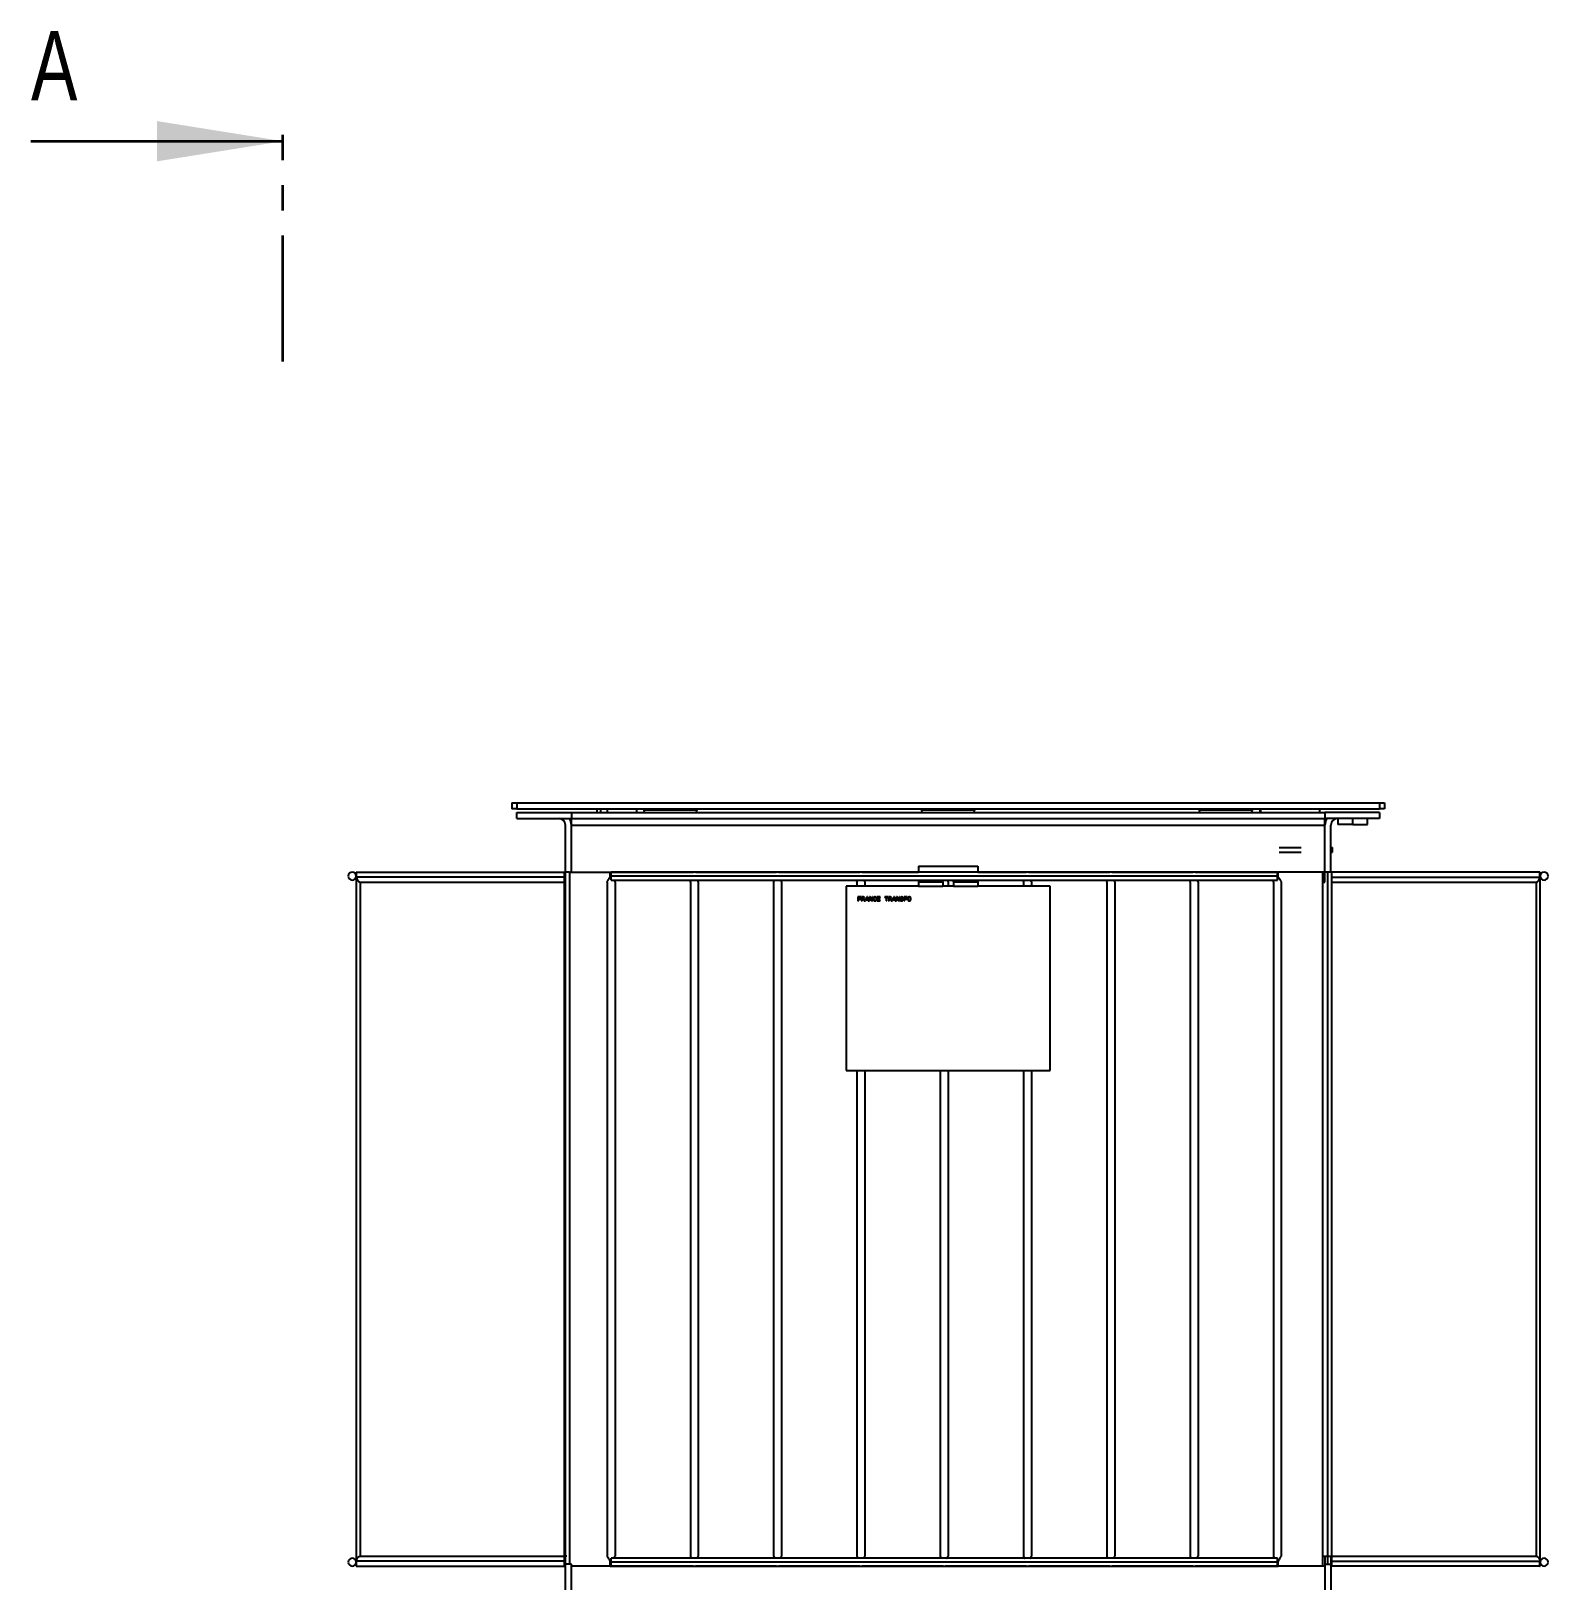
# Model space of a CAD drawing. Header units: millimetres. Extents: x -507 to 594, y -6 to 528.
# Drawn here: x -142.3 to -65.7, y 434.5 to 512.7 of the extents above; entities that cross this region are included whole.
import ezdxf

# ---------------------------------------------------------------- set-up
doc = ezdxf.new("R2010")
doc.units = ezdxf.units.MM
doc.linetypes.add('PHANTOM', pattern=[12.7, 6.35, -1.27, 1.27, -1.27, 1.27, -1.27])
doc.styles.add('SLDTEXTSTYLE2', font='TXT', dxfattribs={"width": 0.75})

msp = doc.modelspace()

# ---------------------------------------------------------------- linework, layer by layer
at = {"color": 7, "linetype": 'PHANTOM', "lineweight": 35}
msp.add_line((-129.5505, 495.998), (-129.5505, 508.698), dxfattribs=at)
at = {"color": 7, "linetype": 'Continuous', "lineweight": 35}
msp.add_line((-142.2505, 507.1105), (-129.5505, 507.1105), dxfattribs=at)
at = {"color": 7, "linetype": 'Continuous', "lineweight": 25}
for p, q in [((-117.9979, 473.7489), (-117.9979, 473.4489)), ((-117.9979, 473.7489), (-117.7479, 473.7489)), ((-117.7479, 473.4489), (-117.9979, 473.4489)), ((-117.7479, 473.7489), (-117.7479, 473.4489)), ((-117.7479, 473.7489), (-74.2479, 473.7489)), ((-117.7479, 473.4489), (-74.2479, 473.4489)), ((-113.7229, 473.4489), (-113.7229, 473.2489)), ((-113.5229, 473.4489), (-113.5229, 473.2489)), ((-113.5197, 473.4489), (-113.5197, 473.4239)), ((-113.244, 473.4239), (-113.5197, 473.4239)), ((-113.2723, 473.4489), (-113.2723, 473.4239)), ((-113.2723, 473.4489), (-113.2723, 473.4239)), ((-113.244, 473.4489), (-113.244, 473.4239)), ((-111.7229, 473.4489), (-111.7229, 473.2489)), ((-80.2729, 473.4489), (-80.2729, 473.2489)), ((-80.2479, 473.4489), (-80.2479, 473.2489)), ((-77.2479, 473.2489), (-77.2479, 473.4489)), ((-74.2479, 473.7489), (-74.2479, 473.4489)), ((-74.2479, 473.7489), (-73.9979, 473.7489)), ((-73.9979, 473.4489), (-74.2479, 473.4489)), ((-73.9979, 473.7489), (-73.9979, 473.4489)), ((-117.7479, 472.9489), (-117.7479, 473.2489)), ((-117.7479, 473.2489), (-114.9979, 473.2489)), ((-117.7479, 472.9489), (-114.9979, 472.9489)), ((-114.9979, 473.2489), (-114.9979, 472.9489)), ((-114.9979, 473.2489), (-76.9979, 473.2489)), ((-114.9979, 472.9489), (-76.9979, 472.9489)), ((-114.9979, 472.6239), (-114.9979, 472.9489)), ((-111.3278, 473.372), (-111.3282, 473.372)), ((-111.309, 473.2489), (-111.3282, 473.372)), ((-108.6677, 473.372), (-111.3278, 473.372)), ((-108.6869, 473.2489), (-108.6677, 473.372)), ((-97.3278, 473.372), (-97.3282, 473.372)), ((-97.309, 473.2489), (-97.3282, 473.372)), ((-94.6677, 473.372), (-97.3278, 473.372)), ((-94.6869, 473.2489), (-94.6677, 473.372)), ((-83.3278, 473.372), (-83.3282, 473.372)), ((-83.309, 473.2489), (-83.3282, 473.372)), ((-80.6677, 473.372), (-83.3278, 473.372)), ((-80.6869, 473.2489), (-80.6677, 473.372)), ((-76.9979, 473.2489), (-76.9979, 472.9489)), ((-74.2479, 473.2489), (-76.9979, 473.2489)), ((-76.9979, 472.6239), (-76.9979, 472.9489)), ((-74.2479, 472.9489), (-76.9979, 472.9489)), ((-76.3479, 472.9489), (-76.3479, 472.6489)), ((-76.3479, 472.9489), (-76.3479, 472.6489)), ((-75.5979, 472.6489), (-76.3479, 472.6489)), ((-75.5979, 472.6489), (-75.5979, 472.9489)), ((-75.5979, 472.6489), (-74.8479, 472.6489)), ((-74.8479, 472.6489), (-74.8479, 472.9489)), ((-74.8479, 472.6489), (-74.8479, 472.9489)), ((-74.2479, 473.2489), (-74.2479, 472.9489)), ((-115.2979, 470.2489), (-115.2979, 472.6239)), ((-114.9979, 472.6239), (-76.9979, 472.6239)), ((-114.9979, 470.2489), (-114.9979, 472.6239)), ((-76.9979, 469.7489), (-76.9979, 472.6239)), ((-76.6979, 470.2489), (-76.6979, 472.6239)), ((-79.3075, 471.4989), (-78.1884, 471.4989)), ((-79.3075, 471.2489), (-78.1884, 471.2489)), ((-76.6979, 471.4989), (-76.6229, 471.4989)), ((-76.6979, 471.2489), (-76.6229, 471.2489)), ((-76.6229, 471.2489), (-76.6229, 471.4989)), ((-97.4979, 470.5489), (-94.4979, 470.5489)), ((-97.4979, 470.5489), (-97.4979, 470.2489)), ((-94.4979, 470.5489), (-94.4979, 470.2489)), ((-125.8479, 470.2489), (-125.8479, 435.2489)), ((-125.8479, 470.2489), (-125.8416, 470.2489)), ((-125.8416, 469.9989), (-125.8416, 470.2489)), ((-125.8416, 470.2489), (-115.3479, 470.2489)), ((-115.3479, 469.9989), (-125.8416, 469.9989)), ((-125.6479, 469.7489), (-125.6479, 435.7489)), ((-125.6479, 469.7489), (-115.3479, 469.7489)), ((-115.3479, 435.2489), (-115.3479, 470.2489)), ((-115.2979, 470.2489), (-115.3479, 470.2489)), ((-115.2979, 435.7489), (-115.2979, 470.2489)), ((-115.0979, 470.2489), (-115.2979, 470.2489)), ((-115.0979, 470.2489), (-113.0479, 470.2489)), ((-113.1979, 469.7489), (-113.1979, 435.7489)), ((-113.0479, 469.9989), (-113.0479, 470.2489)), ((-113.0479, 470.2489), (-112.9979, 470.2489)), ((-79.3979, 470.2489), (-112.9979, 470.2489)), ((-112.9979, 470.0489), (-112.9979, 470.2489)), ((-79.3979, 470.0489), (-112.9979, 470.0489)), ((-112.9979, 469.8489), (-112.9979, 470.0489)), ((-112.9979, 469.8489), (-79.3979, 469.8489)), ((-112.9479, 470.2489), (-108.8479, 470.2489)), ((-112.7979, 469.7489), (-112.7979, 435.7489)), ((-108.9979, 469.7489), (-108.9979, 435.7489)), ((-108.7479, 470.2489), (-104.6479, 470.2489)), ((-108.5979, 469.7489), (-108.5979, 435.7489)), ((-104.7979, 469.7489), (-104.7979, 435.7489)), ((-104.5479, 470.2489), (-100.4479, 470.2489)), ((-104.3979, 469.7489), (-104.3979, 435.7489)), ((-101.1479, 469.5489), (-101.1479, 460.2489)), ((-97.4979, 469.5489), (-101.1479, 469.5489)), ((-100.5979, 469.7489), (-100.5979, 469.5489)), ((-100.3479, 470.2489), (-97.4979, 470.2489)), ((-100.1979, 469.7489), (-100.1979, 469.5489)), ((-97.4979, 469.8489), (-97.4979, 469.754)), ((-97.4979, 469.754), (-96.2729, 469.754)), ((-97.4979, 469.754), (-97.4979, 469.5489)), ((-97.4979, 469.5489), (-96.2729, 469.5489)), ((-96.2729, 469.754), (-96.2729, 469.8489)), ((-96.2729, 469.754), (-96.2729, 469.5489)), ((-95.7229, 469.5489), (-96.2729, 469.5489)), ((-95.9979, 469.7489), (-95.9979, 469.5489)), ((-95.7229, 469.754), (-95.7229, 469.8489)), ((-95.7229, 469.754), (-94.4979, 469.754)), ((-95.7229, 469.754), (-95.7229, 469.5489)), ((-95.7229, 469.5489), (-94.4979, 469.5489)), ((-94.4979, 470.2489), (-92.0479, 470.2489)), ((-94.4979, 469.8489), (-94.4979, 469.754)), ((-94.4979, 469.754), (-94.4979, 469.5489)), ((-90.8479, 469.5489), (-94.4979, 469.5489)), ((-92.1979, 469.7489), (-92.1979, 469.5489)), ((-91.9479, 470.2489), (-87.8479, 470.2489)), ((-91.7979, 469.7489), (-91.7979, 469.5489)), ((-90.8479, 460.2489), (-90.8479, 469.5489)), ((-87.9979, 469.7489), (-87.9979, 435.7489)), ((-87.7479, 470.2489), (-83.6479, 470.2489)), ((-87.5979, 469.7489), (-87.5979, 435.7489)), ((-83.7979, 469.7489), (-83.7979, 435.7489)), ((-83.5479, 470.2489), (-79.4479, 470.2489)), ((-83.3979, 469.7489), (-83.3979, 435.7489)), ((-79.5979, 469.7489), (-79.5979, 435.7489)), ((-79.3979, 470.0489), (-79.3979, 470.2489)), ((-79.3979, 470.2489), (-79.3479, 470.2489)), ((-79.3979, 469.8489), (-79.3979, 470.0489)), ((-79.3479, 469.9989), (-79.3479, 470.2489)), ((-77.0979, 470.2489), (-79.3479, 470.2489)), ((-79.1979, 469.7489), (-79.1979, 435.7489)), ((-77.0979, 435.2489), (-77.0979, 470.2489)), ((-76.8479, 470.2489), (-77.0979, 470.2489)), ((-77.0979, 469.7489), (-76.9979, 469.7489)), ((-76.6479, 470.2489), (-76.8479, 470.2489)), ((-76.6479, 435.2489), (-76.6479, 470.2489)), ((-66.1543, 470.2489), (-76.6479, 470.2489)), ((-76.6479, 469.9989), (-66.1543, 469.9989)), ((-76.6479, 469.7489), (-66.3479, 469.7489)), ((-66.3479, 469.7489), (-66.3479, 435.7489)), ((-66.1543, 469.9989), (-66.1543, 470.2489)), ((-66.1543, 470.2489), (-66.1479, 470.2489)), ((-66.1479, 435.2489), (-66.1479, 470.2489)), ((-100.3979, 468.9989), (-100.5479, 468.9989)), ((-100.5479, 468.9989), (-100.5479, 468.7989)), ((-100.5479, 468.7989), (-100.5229, 468.7989)), ((-100.5229, 468.9181), (-100.5229, 468.9734)), ((-100.5229, 468.9734), (-100.3979, 468.9734)), ((-100.4146, 468.9181), (-100.5229, 468.9181)), ((-100.5229, 468.7989), (-100.5229, 468.8925)), ((-100.5229, 468.8925), (-100.4146, 468.8925)), ((-100.4146, 468.8925), (-100.4146, 468.9181)), ((-100.3979, 468.9734), (-100.3979, 468.9989)), ((-100.2646, 468.9989), (-100.3646, 468.9989)), ((-100.3646, 468.9989), (-100.3646, 468.7989)), ((-100.3646, 468.7989), (-100.3396, 468.7989)), ((-100.3396, 468.9776), (-100.2604, 468.9776)), ((-100.3396, 468.9138), (-100.3396, 468.9776)), ((-100.2604, 468.9138), (-100.3396, 468.9138)), ((-100.3396, 468.8883), (-100.2688, 468.8883)), ((-100.3396, 468.7989), (-100.3396, 468.8883)), ((-100.2688, 468.8883), (-100.2354, 468.7989)), ((-100.2438, 468.9946), (-100.2646, 468.9989)), ((-100.2604, 468.9776), (-100.2479, 468.9734)), ((-100.2479, 468.9181), (-100.2604, 468.9138)), ((-100.2479, 468.9734), (-100.2396, 468.9649)), ((-100.2396, 468.9266), (-100.2479, 468.9181)), ((-100.2271, 468.9819), (-100.2438, 468.9946)), ((-100.2438, 468.8968), (-100.2271, 468.9053)), ((-100.2063, 468.7989), (-100.2438, 468.8968)), ((-100.2396, 468.9649), (-100.2354, 468.9521)), ((-100.2354, 468.9393), (-100.2396, 468.9266)), ((-100.2354, 468.9521), (-100.2354, 468.9393)), ((-100.2354, 468.7989), (-100.2063, 468.7989)), ((-100.2146, 468.9649), (-100.2271, 468.9819)), ((-100.2271, 468.9053), (-100.2146, 468.9223)), ((-100.2104, 468.9521), (-100.2146, 468.9649)), ((-100.2146, 468.9223), (-100.2104, 468.9351)), ((-100.2104, 468.9351), (-100.2104, 468.9521)), ((-100.1063, 468.9989), (-100.1729, 468.7989)), ((-100.1729, 468.7989), (-100.1479, 468.7989)), ((-100.1479, 468.7989), (-100.1313, 468.85)), ((-100.1313, 468.85), (-100.0479, 468.85)), ((-100.1271, 468.867), (-100.0896, 468.9819)), ((-100.0521, 468.867), (-100.1271, 468.867)), ((-100.0729, 468.9989), (-100.1063, 468.9989)), ((-100.0896, 468.9819), (-100.0521, 468.867)), ((-100.0063, 468.7989), (-100.0729, 468.9989)), ((-100.0479, 468.85), (-100.0313, 468.7989)), ((-100.0313, 468.7989), (-100.0063, 468.7989)), ((-99.9354, 468.9989), (-99.9729, 468.9989)), ((-99.9729, 468.9989), (-99.9729, 468.7989)), ((-99.9729, 468.7989), (-99.9479, 468.7989)), ((-99.9479, 468.7989), (-99.9479, 468.9734)), ((-99.9479, 468.9734), (-99.8438, 468.7989)), ((-99.8313, 468.8287), (-99.9354, 468.9989)), ((-99.8438, 468.7989), (-99.8063, 468.7989)), ((-99.8063, 468.9989), (-99.8313, 468.9989)), ((-99.8313, 468.9989), (-99.8313, 468.8287)), ((-99.8063, 468.7989), (-99.8063, 468.9989)), ((-99.7688, 468.9521), (-99.7729, 468.9308)), ((-99.7729, 468.9308), (-99.7729, 468.867)), ((-99.7729, 468.867), (-99.7688, 468.8457)), ((-99.7604, 468.9691), (-99.7688, 468.9521)), ((-99.7688, 468.8457), (-99.7604, 468.8287)), ((-99.7438, 468.9861), (-99.7604, 468.9691)), ((-99.7604, 468.8287), (-99.7438, 468.8117)), ((-99.7479, 468.9308), (-99.7438, 468.9478)), ((-99.7479, 468.867), (-99.7479, 468.9308)), ((-99.7438, 468.85), (-99.7479, 468.867)), ((-99.7271, 468.9946), (-99.7438, 468.9861)), ((-99.7438, 468.9478), (-99.7354, 468.9606)), ((-99.7354, 468.8372), (-99.7438, 468.85)), ((-99.7438, 468.8117), (-99.7271, 468.8032)), ((-99.7354, 468.9606), (-99.7229, 468.9691)), ((-99.7229, 468.8287), (-99.7354, 468.8372)), ((-99.7063, 468.9989), (-99.7271, 468.9946)), ((-99.7271, 468.8032), (-99.7063, 468.7989)), ((-99.7229, 468.9691), (-99.7063, 468.9734)), ((-99.7063, 468.8244), (-99.7229, 468.8287)), ((-99.6688, 468.9989), (-99.7063, 468.9989)), ((-99.7063, 468.9734), (-99.6688, 468.9734)), ((-99.6688, 468.8244), (-99.7063, 468.8244)), ((-99.7063, 468.7989), (-99.6688, 468.7989)), ((-99.6479, 468.9946), (-99.6688, 468.9989)), ((-99.6688, 468.9734), (-99.6521, 468.9691)), ((-99.6521, 468.8287), (-99.6688, 468.8244)), ((-99.6688, 468.7989), (-99.6479, 468.8032)), ((-99.6521, 468.9691), (-99.6396, 468.9606)), ((-99.6396, 468.8372), (-99.6521, 468.8287)), ((-99.6313, 468.9861), (-99.6479, 468.9946)), ((-99.6479, 468.8032), (-99.6313, 468.8117)), ((-99.6396, 468.9606), (-99.6354, 468.9478)), ((-99.6354, 468.85), (-99.6396, 468.8372)), ((-99.6354, 468.9478), (-99.6104, 468.9478)), ((-99.6104, 468.85), (-99.6354, 468.85)), ((-99.6146, 468.9691), (-99.6313, 468.9861)), ((-99.6313, 468.8117), (-99.6146, 468.8287)), ((-99.6104, 468.9478), (-99.6146, 468.9691)), ((-99.6146, 468.8287), (-99.6104, 468.85)), ((-99.4271, 468.9989), (-99.5771, 468.9989)), ((-99.5771, 468.9989), (-99.5771, 468.7989)), ((-99.5771, 468.7989), (-99.4271, 468.7989)), ((-99.5521, 468.9181), (-99.5521, 468.9734)), ((-99.5521, 468.9734), (-99.4271, 468.9734)), ((-99.4438, 468.9181), (-99.5521, 468.9181)), ((-99.5521, 468.8244), (-99.5521, 468.8925)), ((-99.5521, 468.8925), (-99.4438, 468.8925)), ((-99.4271, 468.8244), (-99.5521, 468.8244)), ((-99.4438, 468.8925), (-99.4438, 468.9181)), ((-99.4271, 468.9734), (-99.4271, 468.9989)), ((-99.4271, 468.7989), (-99.4271, 468.8244)), ((-99.0354, 468.9989), (-99.1938, 468.9989)), ((-99.1938, 468.9989), (-99.1938, 468.9776)), ((-99.1938, 468.9776), (-99.1271, 468.9776)), ((-99.1271, 468.9776), (-99.1271, 468.7989)), ((-99.1271, 468.7989), (-99.1021, 468.7989)), ((-99.1021, 468.7989), (-99.1021, 468.9776)), ((-99.1021, 468.9776), (-99.0354, 468.9776)), ((-99.0354, 468.9776), (-99.0354, 468.9989)), ((-98.9021, 468.9989), (-99.0021, 468.9989)), ((-99.0021, 468.9989), (-99.0021, 468.7989)), ((-99.0021, 468.7989), (-98.9771, 468.7989)), ((-98.9771, 468.9776), (-98.8979, 468.9776)), ((-98.9771, 468.9138), (-98.9771, 468.9776)), ((-98.8979, 468.9138), (-98.9771, 468.9138)), ((-98.9771, 468.8883), (-98.9063, 468.8883)), ((-98.9771, 468.7989), (-98.9771, 468.8883)), ((-98.9063, 468.8883), (-98.8729, 468.7989)), ((-98.8813, 468.9946), (-98.9021, 468.9989)), ((-98.8979, 468.9776), (-98.8854, 468.9734)), ((-98.8854, 468.9181), (-98.8979, 468.9138)), ((-98.8854, 468.9734), (-98.8771, 468.9649)), ((-98.8771, 468.9266), (-98.8854, 468.9181)), ((-98.8646, 468.9819), (-98.8813, 468.9946)), ((-98.8813, 468.8968), (-98.8646, 468.9053)), ((-98.8438, 468.7989), (-98.8813, 468.8968)), ((-98.8771, 468.9649), (-98.8729, 468.9521)), ((-98.8729, 468.9393), (-98.8771, 468.9266)), ((-98.8729, 468.9521), (-98.8729, 468.9393)), ((-98.8729, 468.7989), (-98.8438, 468.7989)), ((-98.8521, 468.9649), (-98.8646, 468.9819)), ((-98.8646, 468.9053), (-98.8521, 468.9223)), ((-98.8479, 468.9521), (-98.8521, 468.9649)), ((-98.8521, 468.9223), (-98.8479, 468.9351)), ((-98.8479, 468.9351), (-98.8479, 468.9521)), ((-98.7438, 468.9989), (-98.8104, 468.7989)), ((-98.8104, 468.7989), (-98.7854, 468.7989)), ((-98.7854, 468.7989), (-98.7688, 468.85)), ((-98.7688, 468.85), (-98.6854, 468.85)), ((-98.7646, 468.867), (-98.7271, 468.9819)), ((-98.6896, 468.867), (-98.7646, 468.867)), ((-98.7104, 468.9989), (-98.7438, 468.9989)), ((-98.7271, 468.9819), (-98.6896, 468.867)), ((-98.6438, 468.7989), (-98.7104, 468.9989)), ((-98.6854, 468.85), (-98.6688, 468.7989)), ((-98.6688, 468.7989), (-98.6438, 468.7989)), ((-98.5729, 468.9989), (-98.6104, 468.9989)), ((-98.6104, 468.9989), (-98.6104, 468.7989)), ((-98.6104, 468.7989), (-98.5854, 468.7989)), ((-98.5854, 468.7989), (-98.5854, 468.9734)), ((-98.5854, 468.9734), (-98.4813, 468.7989)), ((-98.4688, 468.8287), (-98.5729, 468.9989)), ((-98.4813, 468.7989), (-98.4438, 468.7989)), ((-98.4438, 468.9989), (-98.4688, 468.9989)), ((-98.4688, 468.9989), (-98.4688, 468.8287)), ((-98.4438, 468.7989), (-98.4438, 468.9989)), ((-98.3854, 468.8542), (-98.4104, 468.8542)), ((-98.4104, 468.8542), (-98.4063, 468.8372)), ((-98.4063, 468.8372), (-98.3938, 468.8159)), ((-98.3938, 468.9691), (-98.3979, 468.9521)), ((-98.3979, 468.9521), (-98.3979, 468.9351)), ((-98.3979, 468.9351), (-98.3938, 468.9181)), ((-98.3771, 468.9861), (-98.3938, 468.9691)), ((-98.3938, 468.9181), (-98.3771, 468.901)), ((-98.3938, 468.8159), (-98.3729, 468.8032)), ((-98.3813, 468.8415), (-98.3854, 468.8542)), ((-98.3688, 468.8287), (-98.3813, 468.8415)), ((-98.3604, 468.9946), (-98.3771, 468.9861)), ((-98.3771, 468.901), (-98.3604, 468.8925)), ((-98.3729, 468.9478), (-98.3688, 468.9606)), ((-98.3729, 468.9393), (-98.3729, 468.9478)), ((-98.3688, 468.9266), (-98.3729, 468.9393)), ((-98.3729, 468.8032), (-98.3521, 468.7989)), ((-98.3688, 468.9606), (-98.3563, 468.9691)), ((-98.3563, 468.9181), (-98.3688, 468.9266)), ((-98.3521, 468.8244), (-98.3688, 468.8287)), ((-98.3438, 468.9989), (-98.3604, 468.9946)), ((-98.3604, 468.8925), (-98.3438, 468.8883)), ((-98.3563, 468.9691), (-98.3438, 468.9734)), ((-98.3438, 468.9138), (-98.3563, 468.9181)), ((-98.3188, 468.8244), (-98.3521, 468.8244)), ((-98.3521, 468.7989), (-98.3188, 468.7989)), ((-98.3229, 468.9989), (-98.3438, 468.9989)), ((-98.3438, 468.9734), (-98.3188, 468.9734)), ((-98.3188, 468.9138), (-98.3438, 468.9138)), ((-98.3438, 468.8883), (-98.3188, 468.8883)), ((-98.3021, 468.9946), (-98.3229, 468.9989)), ((-98.3188, 468.9734), (-98.3063, 468.9691)), ((-98.2979, 468.9095), (-98.3188, 468.9138)), ((-98.3188, 468.8883), (-98.3021, 468.884)), ((-98.3021, 468.8287), (-98.3188, 468.8244)), ((-98.3188, 468.7989), (-98.2979, 468.8032)), ((-98.3063, 468.9691), (-98.2979, 468.9606)), ((-98.2854, 468.9819), (-98.3021, 468.9946)), ((-98.3021, 468.884), (-98.2896, 468.8755)), ((-98.2896, 468.8372), (-98.3021, 468.8287)), ((-98.2979, 468.9606), (-98.2938, 468.9521)), ((-98.2813, 468.901), (-98.2979, 468.9095)), ((-98.2979, 468.8032), (-98.2813, 468.8117)), ((-98.2938, 468.9521), (-98.2688, 468.9521)), ((-98.2896, 468.8755), (-98.2813, 468.8627)), ((-98.2813, 468.85), (-98.2896, 468.8372)), ((-98.2729, 468.9649), (-98.2854, 468.9819)), ((-98.2646, 468.884), (-98.2813, 468.901)), ((-98.2813, 468.8627), (-98.2813, 468.85)), ((-98.2813, 468.8117), (-98.2646, 468.8287)), ((-98.2688, 468.9521), (-98.2729, 468.9649)), ((-98.2563, 468.867), (-98.2646, 468.884)), ((-98.2646, 468.8287), (-98.2563, 468.8457)), ((-98.2563, 468.8457), (-98.2563, 468.867)), ((-98.0729, 468.9989), (-98.2229, 468.9989)), ((-98.2229, 468.9989), (-98.2229, 468.7989)), ((-98.2229, 468.7989), (-98.1979, 468.7989)), ((-98.1979, 468.9181), (-98.1979, 468.9734)), ((-98.1979, 468.9734), (-98.0729, 468.9734)), ((-98.0896, 468.9181), (-98.1979, 468.9181)), ((-98.1979, 468.7989), (-98.1979, 468.8925)), ((-98.1979, 468.8925), (-98.0896, 468.8925)), ((-98.0896, 468.8925), (-98.0896, 468.9181)), ((-98.0729, 468.9734), (-98.0729, 468.9989)), ((-98.0354, 468.9521), (-98.0396, 468.9308)), ((-98.0396, 468.9308), (-98.0396, 468.867)), ((-98.0396, 468.867), (-98.0354, 468.8457)), ((-98.0271, 468.9691), (-98.0354, 468.9521)), ((-98.0354, 468.8457), (-98.0271, 468.8287)), ((-98.0104, 468.9861), (-98.0271, 468.9691)), ((-98.0271, 468.8287), (-98.0104, 468.8117)), ((-98.0146, 468.9308), (-98.0104, 468.9478)), ((-98.0146, 468.867), (-98.0146, 468.9308)), ((-98.0104, 468.85), (-98.0146, 468.867)), ((-97.9938, 468.9946), (-98.0104, 468.9861)), ((-98.0104, 468.9478), (-98.0021, 468.9606)), ((-98.0021, 468.8372), (-98.0104, 468.85)), ((-98.0104, 468.8117), (-97.9938, 468.8032)), ((-98.0021, 468.9606), (-97.9896, 468.9691)), ((-97.9896, 468.8287), (-98.0021, 468.8372)), ((-97.9729, 468.9989), (-97.9938, 468.9946)), ((-97.9938, 468.8032), (-97.9729, 468.7989)), ((-97.9896, 468.9691), (-97.9729, 468.9734)), ((-97.9729, 468.8244), (-97.9896, 468.8287)), ((-97.9396, 468.9989), (-97.9729, 468.9989)), ((-97.9729, 468.9734), (-97.9396, 468.9734)), ((-97.9396, 468.8244), (-97.9729, 468.8244)), ((-97.9729, 468.7989), (-97.9396, 468.7989)), ((-97.9188, 468.9946), (-97.9396, 468.9989)), ((-97.9396, 468.9734), (-97.9229, 468.9691)), ((-97.9229, 468.8287), (-97.9396, 468.8244)), ((-97.9396, 468.7989), (-97.9188, 468.8032)), ((-97.9229, 468.9691), (-97.9104, 468.9606)), ((-97.9104, 468.8372), (-97.9229, 468.8287)), ((-97.9021, 468.9861), (-97.9188, 468.9946)), ((-97.9188, 468.8032), (-97.9021, 468.8117)), ((-97.9104, 468.9606), (-97.9021, 468.9478)), ((-97.9021, 468.85), (-97.9104, 468.8372)), ((-97.8854, 468.9691), (-97.9021, 468.9861)), ((-97.9021, 468.9478), (-97.8979, 468.9308)), ((-97.8979, 468.867), (-97.9021, 468.85)), ((-97.9021, 468.8117), (-97.8854, 468.8287)), ((-97.8979, 468.9308), (-97.8979, 468.867)), ((-97.8771, 468.9521), (-97.8854, 468.9691)), ((-97.8854, 468.8287), (-97.8771, 468.8457)), ((-97.8729, 468.9308), (-97.8771, 468.9521)), ((-97.8771, 468.8457), (-97.8729, 468.867)), ((-97.8729, 468.867), (-97.8729, 468.9308)), ((-101.1479, 460.2489), (-90.8479, 460.2489)), ((-100.5979, 460.2489), (-100.5979, 435.7489)), ((-100.1979, 460.2489), (-100.1979, 435.7489)), ((-96.3979, 460.2489), (-96.3979, 435.7489)), ((-95.9979, 460.2489), (-95.9979, 435.7489)), ((-92.1979, 460.2489), (-92.1979, 435.7489)), ((-91.7979, 460.2489), (-91.7979, 435.7489)), ((-125.8479, 435.2489), (-125.8416, 435.2489)), ((-125.8416, 435.2489), (-125.8416, 435.4989)), ((-115.3479, 435.4989), (-125.8416, 435.4989)), ((-125.8416, 435.2489), (-115.3479, 435.2489)), ((-125.6479, 435.7489), (-115.3479, 435.7489)), ((-115.2979, 435.2489), (-115.3479, 435.2489)), ((-115.2302, 435.7489), (-115.2979, 435.7489)), ((-115.2979, 435.3489), (-115.2979, 435.7489)), ((-115.2979, 433.8489), (-115.2979, 435.3489)), ((-114.9979, 435.3489), (-115.2979, 435.3489)), ((-114.9979, 433.8489), (-114.9979, 435.3489)), ((-113.0479, 435.2489), (-114.9979, 435.2489)), ((-113.0479, 435.2489), (-113.0479, 435.4989)), ((-113.0479, 435.2489), (-112.9979, 435.2489)), ((-79.3979, 435.6489), (-112.9979, 435.6489)), ((-112.9979, 435.4489), (-112.9979, 435.6489)), ((-112.9979, 435.2489), (-112.9979, 435.4489)), ((-79.3979, 435.4489), (-112.9979, 435.4489)), ((-112.9979, 435.2489), (-79.3979, 435.2489)), ((-108.8479, 435.2489), (-112.9479, 435.2489)), ((-104.6479, 435.2489), (-108.7479, 435.2489)), ((-100.4479, 435.2489), (-104.5479, 435.2489)), ((-96.2479, 435.2489), (-100.3479, 435.2489)), ((-92.0479, 435.2489), (-96.1479, 435.2489)), ((-87.8479, 435.2489), (-91.9479, 435.2489)), ((-83.6479, 435.2489), (-87.7479, 435.2489)), ((-79.4479, 435.2489), (-83.5479, 435.2489)), ((-79.3979, 435.4489), (-79.3979, 435.6489)), ((-79.3979, 435.2489), (-79.3979, 435.4489)), ((-79.3979, 435.2489), (-79.3479, 435.2489)), ((-79.3479, 435.2489), (-79.3479, 435.4989)), ((-77.0979, 435.2489), (-79.3479, 435.2489)), ((-77.0979, 435.7489), (-76.9979, 435.7489)), ((-76.9979, 435.2489), (-77.0979, 435.2489)), ((-76.9979, 435.7489), (-76.9979, 435.3489)), ((-76.9979, 435.7489), (-76.6979, 435.7489)), ((-76.9979, 435.3489), (-76.9979, 433.8489)), ((-76.9979, 435.3489), (-76.6979, 435.3489)), ((-76.6979, 435.7489), (-76.6979, 435.3489)), ((-76.6979, 435.3489), (-76.6979, 433.8489)), ((-76.6479, 435.2489), (-76.6979, 435.2489)), ((-76.6479, 435.7489), (-66.3479, 435.7489)), ((-76.6479, 435.4989), (-66.1543, 435.4989)), ((-66.1543, 435.2489), (-76.6479, 435.2489)), ((-66.1543, 435.2489), (-66.1543, 435.4989)), ((-66.1543, 435.2489), (-66.1479, 435.2489))]:
    msp.add_line(p, q, dxfattribs=at)
at = {"color": 8, "linetype": 'Continuous', "lineweight": 25}
for p, q in [((-113.1979, 473.4489), (-113.1979, 473.2489)), ((-115.0979, 470.2489), (-115.0979, 435.3489)), ((-76.8479, 435.3489), (-76.8479, 470.2489))]:
    msp.add_line(p, q, dxfattribs=at)
at = {"color": 7, "linetype": 'Continuous', "lineweight": 25}
for centre, radius, start, end in [((-111.4764, 473.3489), 0.15, 8.864589, 41.810315), ((-108.5195, 473.3489), 0.15, 138.189685, 171.135411), ((-97.4764, 473.3489), 0.15, 8.864589, 41.810315), ((-94.5195, 473.3489), 0.15, 138.189685, 171.135411), ((-83.4764, 473.3489), 0.15, 8.864589, 41.810315), ((-80.5195, 473.3489), 0.15, 138.189685, 171.135411), ((-115.6229, 472.6239), 0.325, 0, 90), ((-115.6229, 472.6239), 0.625, 0, 31.332251), ((-76.3729, 472.6239), 0.625, 148.667749, 180), ((-76.3729, 472.6239), 0.325, 90, 180), ((-126.0479, 470.0489), 0.2, 0, 180), ((-126.0479, 470.0489), 0.2, 180, 0), ((-65.9479, 470.0489), 0.2, 0, 180), ((-65.9479, 470.0489), 0.2, 180, 0), ((-126.0479, 435.4489), 0.2, 0, 180), ((-126.0479, 435.4489), 0.2, 180, 0), ((-65.9479, 435.4489), 0.2, 0, 180), ((-65.9479, 435.4489), 0.2, 180, 0)]:
    msp.add_arc(centre, radius, start, end, dxfattribs=at)
at = {"color": 8, "linetype": 'Continuous', "lineweight": 25}
for centre in [(-111.476, 473.3489), (-97.476, 473.3489), (-83.476, 473.3489)]:
    msp.add_arc(centre, 0.15, 8.861335, 41.802319, dxfattribs=at)
at = {"color": 7, "linetype": 'Continuous', "lineweight": 25}
for points, knots in [([(-125.8416, 469.9989), (-125.8355, 469.9692), (-125.824, 469.913), (-125.7926, 469.8477), (-125.7599, 469.8042), (-125.7295, 469.7762), (-125.6927, 469.7537), (-125.6623, 469.7504), (-125.6479, 469.7489)], [0, 0, 0, 0, 0.2798083, 0.529641, 0.6508819, 0.7590737, 0.8859733, 1, 1, 1, 1]), ([(-113.1979, 469.7489), (-113.1971, 469.7504), (-113.1957, 469.7526), (-113.1881, 469.7654), (-113.1789, 469.7807), (-113.1647, 469.8043), (-113.1387, 469.8477), (-113.0995, 469.9131), (-113.0658, 469.9692), (-113.0479, 469.9989)], [0, 0, 0, 0, 0.1139479, 0.1750301, 0.2412375, 0.3493056, 0.4705763, 0.7203065, 1, 1, 1, 1]), ([(-112.8579, 469.8489), (-112.8554, 469.8447), (-112.8456, 469.8284), (-112.8312, 469.8044), (-112.8143, 469.7761), (-112.8008, 469.7537), (-112.7989, 469.7504), (-112.7979, 469.7489)], [0, 0, 0, 0, 0.08184124, 0.31850811, 0.52970264, 0.77741549, 1, 1, 1, 1]), ([(-108.9979, 469.7489), (-108.9971, 469.7504), (-108.9957, 469.7526), (-108.9881, 469.7654), (-108.9789, 469.7807), (-108.9646, 469.8045), (-108.9503, 469.8284), (-108.9405, 469.8447), (-108.9379, 469.8489)], [0, 0, 0, 0, 0.2223437, 0.3415321, 0.4707209, 0.6815916, 0.9182243, 1, 1, 1, 1]), ([(-108.6579, 469.8489), (-108.6554, 469.8447), (-108.6456, 469.8284), (-108.6312, 469.8044), (-108.6143, 469.7761), (-108.6008, 469.7537), (-108.5989, 469.7504), (-108.5979, 469.7489)], [0, 0, 0, 0, 0.0818412, 0.3185081, 0.5297026, 0.7774155, 1, 1, 1, 1]), ([(-104.7979, 469.7489), (-104.7971, 469.7504), (-104.7957, 469.7526), (-104.7881, 469.7654), (-104.7789, 469.7807), (-104.7646, 469.8045), (-104.7503, 469.8284), (-104.7405, 469.8447), (-104.7379, 469.8489)], [0, 0, 0, 0, 0.2223437, 0.3415321, 0.4707209, 0.6815916, 0.9182243, 1, 1, 1, 1]), ([(-104.4579, 469.8489), (-104.4554, 469.8447), (-104.4456, 469.8284), (-104.4312, 469.8044), (-104.4143, 469.7761), (-104.4008, 469.7537), (-104.3989, 469.7504), (-104.3979, 469.7489)], [0, 0, 0, 0, 0.0818412, 0.3185081, 0.5297026, 0.7774155, 1, 1, 1, 1]), ([(-100.5979, 469.7489), (-100.5971, 469.7504), (-100.5957, 469.7526), (-100.5881, 469.7654), (-100.5789, 469.7807), (-100.5646, 469.8045), (-100.5503, 469.8284), (-100.5405, 469.8447), (-100.5379, 469.8489)], [0, 0, 0, 0, 0.22234373, 0.34153207, 0.47072088, 0.68159158, 0.91822426, 1, 1, 1, 1]), ([(-100.2579, 469.8489), (-100.2554, 469.8447), (-100.2456, 469.8284), (-100.2312, 469.8044), (-100.2143, 469.7761), (-100.2008, 469.7537), (-100.1989, 469.7504), (-100.1979, 469.7489)], [0, 0, 0, 0, 0.0818412, 0.3185081, 0.5297026, 0.7774155, 1, 1, 1, 1]), ([(-96.0579, 469.8489), (-96.0554, 469.8447), (-96.0456, 469.8284), (-96.0312, 469.8044), (-96.0143, 469.7761), (-96.0008, 469.7537), (-95.9989, 469.7504), (-95.9979, 469.7489)], [0, 0, 0, 0, 0.0818412, 0.3185081, 0.5297026, 0.7774155, 1, 1, 1, 1]), ([(-92.1979, 469.7489), (-92.1971, 469.7504), (-92.1957, 469.7526), (-92.1881, 469.7654), (-92.1789, 469.7807), (-92.1646, 469.8045), (-92.1503, 469.8284), (-92.1405, 469.8447), (-92.1379, 469.8489)], [0, 0, 0, 0, 0.22234373, 0.34153207, 0.47072088, 0.68159158, 0.91822426, 1, 1, 1, 1]), ([(-91.8579, 469.8489), (-91.8554, 469.8447), (-91.8456, 469.8284), (-91.8312, 469.8044), (-91.8143, 469.7761), (-91.8008, 469.7537), (-91.7989, 469.7504), (-91.7979, 469.7489)], [0, 0, 0, 0, 0.0818412, 0.3185081, 0.5297026, 0.7774155, 1, 1, 1, 1]), ([(-87.9979, 469.7489), (-87.9971, 469.7504), (-87.9957, 469.7526), (-87.9881, 469.7654), (-87.9789, 469.7807), (-87.9646, 469.8045), (-87.9503, 469.8284), (-87.9405, 469.8447), (-87.9379, 469.8489)], [0, 0, 0, 0, 0.22234373, 0.34153207, 0.47072088, 0.68159158, 0.91822426, 1, 1, 1, 1]), ([(-87.6579, 469.8489), (-87.6554, 469.8447), (-87.6456, 469.8284), (-87.6312, 469.8044), (-87.6143, 469.7761), (-87.6008, 469.7537), (-87.5989, 469.7504), (-87.5979, 469.7489)], [0, 0, 0, 0, 0.0818412, 0.3185081, 0.5297026, 0.7774155, 1, 1, 1, 1]), ([(-83.7979, 469.7489), (-83.7971, 469.7504), (-83.7957, 469.7526), (-83.7881, 469.7654), (-83.7789, 469.7807), (-83.7646, 469.8045), (-83.7503, 469.8284), (-83.7405, 469.8447), (-83.7379, 469.8489)], [0, 0, 0, 0, 0.2223437, 0.3415321, 0.4707209, 0.6815916, 0.9182243, 1, 1, 1, 1]), ([(-83.4579, 469.8489), (-83.4554, 469.8447), (-83.4456, 469.8284), (-83.4312, 469.8044), (-83.4143, 469.7761), (-83.4008, 469.7537), (-83.3989, 469.7504), (-83.3979, 469.7489)], [0, 0, 0, 0, 0.0818412, 0.3185081, 0.5297026, 0.7774155, 1, 1, 1, 1]), ([(-79.5979, 469.7489), (-79.5971, 469.7504), (-79.5957, 469.7526), (-79.5881, 469.7654), (-79.5789, 469.7807), (-79.5646, 469.8045), (-79.5503, 469.8284), (-79.5405, 469.8447), (-79.5379, 469.8489)], [0, 0, 0, 0, 0.2223437, 0.3415321, 0.4707209, 0.6815916, 0.9182243, 1, 1, 1, 1]), ([(-79.3479, 469.9989), (-79.3301, 469.9692), (-79.2964, 469.913), (-79.2572, 469.8477), (-79.2311, 469.8042), (-79.2143, 469.7762), (-79.2008, 469.7537), (-79.1989, 469.7504), (-79.1979, 469.7489)], [0, 0, 0, 0, 0.2798083, 0.529641, 0.6508819, 0.7590737, 0.8859733, 1, 1, 1, 1]), ([(-66.3479, 469.7489), (-66.3336, 469.7504), (-66.3115, 469.7526), (-66.2847, 469.7654), (-66.2612, 469.7807), (-66.236, 469.8043), (-66.2033, 469.8477), (-66.1719, 469.9131), (-66.1604, 469.9692), (-66.1543, 469.9989)], [0, 0, 0, 0, 0.1139479, 0.1750301, 0.2412375, 0.3493056, 0.4705763, 0.7203065, 1, 1, 1, 1]), ([(-125.8416, 435.4989), (-125.8355, 435.5286), (-125.824, 435.5848), (-125.7925, 435.6503), (-125.7597, 435.6937), (-125.7293, 435.7219), (-125.6925, 435.744), (-125.6622, 435.7473), (-125.6479, 435.7489)], [0, 0, 0, 0, 0.2798419, 0.5297045, 0.6529173, 0.7591523, 0.8868169, 1, 1, 1, 1]), ([(-113.1979, 435.7489), (-113.1971, 435.7474), (-113.1957, 435.7451), (-113.1881, 435.7325), (-113.179, 435.7173), (-113.1648, 435.6936), (-113.1388, 435.6503), (-113.0995, 435.5847), (-113.0658, 435.5286), (-113.0479, 435.4989)], [0, 0, 0, 0, 0.11312781, 0.17469539, 0.24116944, 0.34733992, 0.47052001, 0.72027674, 1, 1, 1, 1]), ([(-112.8579, 435.6489), (-112.8554, 435.6531), (-112.8455, 435.6696), (-112.8311, 435.6936), (-112.8141, 435.7219), (-112.8009, 435.744), (-112.7989, 435.7473), (-112.7979, 435.7489)], [0, 0, 0, 0, 0.08186041, 0.3224039, 0.52980238, 0.77903703, 1, 1, 1, 1]), ([(-108.9979, 435.7489), (-108.9971, 435.7474), (-108.9957, 435.7451), (-108.9881, 435.7324), (-108.979, 435.7173), (-108.9647, 435.6935), (-108.9504, 435.6696), (-108.9405, 435.6531), (-108.9379, 435.6489)], [0, 0, 0, 0, 0.2207659, 0.3409134, 0.4706358, 0.6778246, 0.9182073, 1, 1, 1, 1]), ([(-108.6579, 435.6489), (-108.6554, 435.6531), (-108.6455, 435.6696), (-108.6311, 435.6936), (-108.6141, 435.7219), (-108.6009, 435.744), (-108.5989, 435.7473), (-108.5979, 435.7489)], [0, 0, 0, 0, 0.08186041, 0.3224039, 0.52980238, 0.77903703, 1, 1, 1, 1]), ([(-104.7979, 435.7489), (-104.7971, 435.7474), (-104.7957, 435.7451), (-104.7881, 435.7324), (-104.779, 435.7173), (-104.7647, 435.6935), (-104.7504, 435.6696), (-104.7405, 435.6531), (-104.7379, 435.6489)], [0, 0, 0, 0, 0.2207659, 0.3409134, 0.4706358, 0.6778246, 0.9182073, 1, 1, 1, 1]), ([(-104.4579, 435.6489), (-104.4554, 435.6531), (-104.4455, 435.6696), (-104.4311, 435.6936), (-104.4141, 435.7219), (-104.4009, 435.744), (-104.3989, 435.7473), (-104.3979, 435.7489)], [0, 0, 0, 0, 0.0818604, 0.3224039, 0.5298024, 0.779037, 1, 1, 1, 1]), ([(-100.5979, 435.7489), (-100.5971, 435.7474), (-100.5957, 435.7451), (-100.5881, 435.7324), (-100.579, 435.7173), (-100.5647, 435.6935), (-100.5504, 435.6696), (-100.5405, 435.6531), (-100.5379, 435.6489)], [0, 0, 0, 0, 0.2207659, 0.3409134, 0.4706358, 0.6778246, 0.9182073, 1, 1, 1, 1]), ([(-100.2579, 435.6489), (-100.2554, 435.6531), (-100.2455, 435.6696), (-100.2311, 435.6936), (-100.2141, 435.7219), (-100.2009, 435.744), (-100.1989, 435.7473), (-100.1979, 435.7489)], [0, 0, 0, 0, 0.0818604, 0.3224039, 0.5298024, 0.779037, 1, 1, 1, 1]), ([(-96.3979, 435.7489), (-96.3971, 435.7474), (-96.3957, 435.7451), (-96.3881, 435.7324), (-96.379, 435.7173), (-96.3647, 435.6935), (-96.3504, 435.6696), (-96.3405, 435.6531), (-96.3379, 435.6489)], [0, 0, 0, 0, 0.2207659, 0.3409134, 0.4706358, 0.6778246, 0.9182073, 1, 1, 1, 1]), ([(-96.0579, 435.6489), (-96.0554, 435.6531), (-96.0455, 435.6696), (-96.0311, 435.6936), (-96.0141, 435.7219), (-96.0009, 435.744), (-95.9989, 435.7473), (-95.9979, 435.7489)], [0, 0, 0, 0, 0.0818604, 0.3224039, 0.5298024, 0.779037, 1, 1, 1, 1]), ([(-92.1979, 435.7489), (-92.1971, 435.7474), (-92.1957, 435.7451), (-92.1881, 435.7324), (-92.179, 435.7173), (-92.1647, 435.6935), (-92.1504, 435.6696), (-92.1405, 435.6531), (-92.1379, 435.6489)], [0, 0, 0, 0, 0.2207659, 0.3409134, 0.4706358, 0.6778246, 0.9182073, 1, 1, 1, 1]), ([(-91.8579, 435.6489), (-91.8554, 435.6531), (-91.8455, 435.6696), (-91.8311, 435.6936), (-91.8141, 435.7219), (-91.8009, 435.744), (-91.7989, 435.7473), (-91.7979, 435.7489)], [0, 0, 0, 0, 0.0818604, 0.3224039, 0.5298024, 0.779037, 1, 1, 1, 1]), ([(-87.9979, 435.7489), (-87.9971, 435.7474), (-87.9957, 435.7451), (-87.9881, 435.7324), (-87.979, 435.7173), (-87.9647, 435.6935), (-87.9504, 435.6696), (-87.9405, 435.6531), (-87.9379, 435.6489)], [0, 0, 0, 0, 0.22076592, 0.34091342, 0.47063575, 0.67782462, 0.9182073, 1, 1, 1, 1]), ([(-87.6579, 435.6489), (-87.6554, 435.6531), (-87.6455, 435.6696), (-87.6311, 435.6936), (-87.6141, 435.7219), (-87.6009, 435.744), (-87.5989, 435.7473), (-87.5979, 435.7489)], [0, 0, 0, 0, 0.0818604, 0.3224039, 0.5298024, 0.779037, 1, 1, 1, 1]), ([(-83.7979, 435.7489), (-83.7971, 435.7474), (-83.7957, 435.7451), (-83.7881, 435.7324), (-83.779, 435.7173), (-83.7647, 435.6935), (-83.7504, 435.6696), (-83.7405, 435.6531), (-83.7379, 435.6489)], [0, 0, 0, 0, 0.22076592, 0.34091342, 0.47063575, 0.67782462, 0.9182073, 1, 1, 1, 1]), ([(-83.4579, 435.6489), (-83.4554, 435.6531), (-83.4455, 435.6696), (-83.4311, 435.6936), (-83.4141, 435.7219), (-83.4009, 435.744), (-83.3989, 435.7473), (-83.3979, 435.7489)], [0, 0, 0, 0, 0.0818604, 0.3224039, 0.5298024, 0.779037, 1, 1, 1, 1]), ([(-79.5979, 435.7489), (-79.5971, 435.7474), (-79.5957, 435.7451), (-79.5881, 435.7324), (-79.579, 435.7173), (-79.5647, 435.6935), (-79.5504, 435.6696), (-79.5405, 435.6531), (-79.5379, 435.6489)], [0, 0, 0, 0, 0.22076592, 0.34091342, 0.47063575, 0.67782462, 0.9182073, 1, 1, 1, 1]), ([(-79.3479, 435.4989), (-79.3301, 435.5286), (-79.2964, 435.5848), (-79.2571, 435.6503), (-79.231, 435.6937), (-79.2142, 435.7219), (-79.2009, 435.744), (-79.1989, 435.7473), (-79.1979, 435.7489)], [0, 0, 0, 0, 0.27984187, 0.5297045, 0.65291727, 0.75915228, 0.8868169, 1, 1, 1, 1]), ([(-66.3479, 435.7489), (-66.3337, 435.7474), (-66.3117, 435.7451), (-66.2849, 435.7325), (-66.2614, 435.7173), (-66.2362, 435.6936), (-66.2034, 435.6503), (-66.1719, 435.5847), (-66.1604, 435.5286), (-66.1543, 435.4989)], [0, 0, 0, 0, 0.1131278, 0.1746954, 0.2411694, 0.3473399, 0.47052, 0.7202767, 1, 1, 1, 1])]:
    msp.add_open_spline(points, degree=3, knots=knots, dxfattribs=at)
at = {"color": 7, "linetype": 'Continuous', "lineweight": 35}
msp.add_solid([(-129.5505, 507.1105), (-135.9005, 508.1265), (-135.9005, 506.0945)], dxfattribs=at)

# ---------------------------------------------------------------- texts
at = {"color": 7, "linetype": 'Continuous', "insert": (-142.2505, 512.6696), "char_height": 3.5, "attachment_point": 1, "style": 'SLDTEXTSTYLE2'}
msp.add_mtext('A', dxfattribs=at)

doc.saveas('drawing.dxf')
